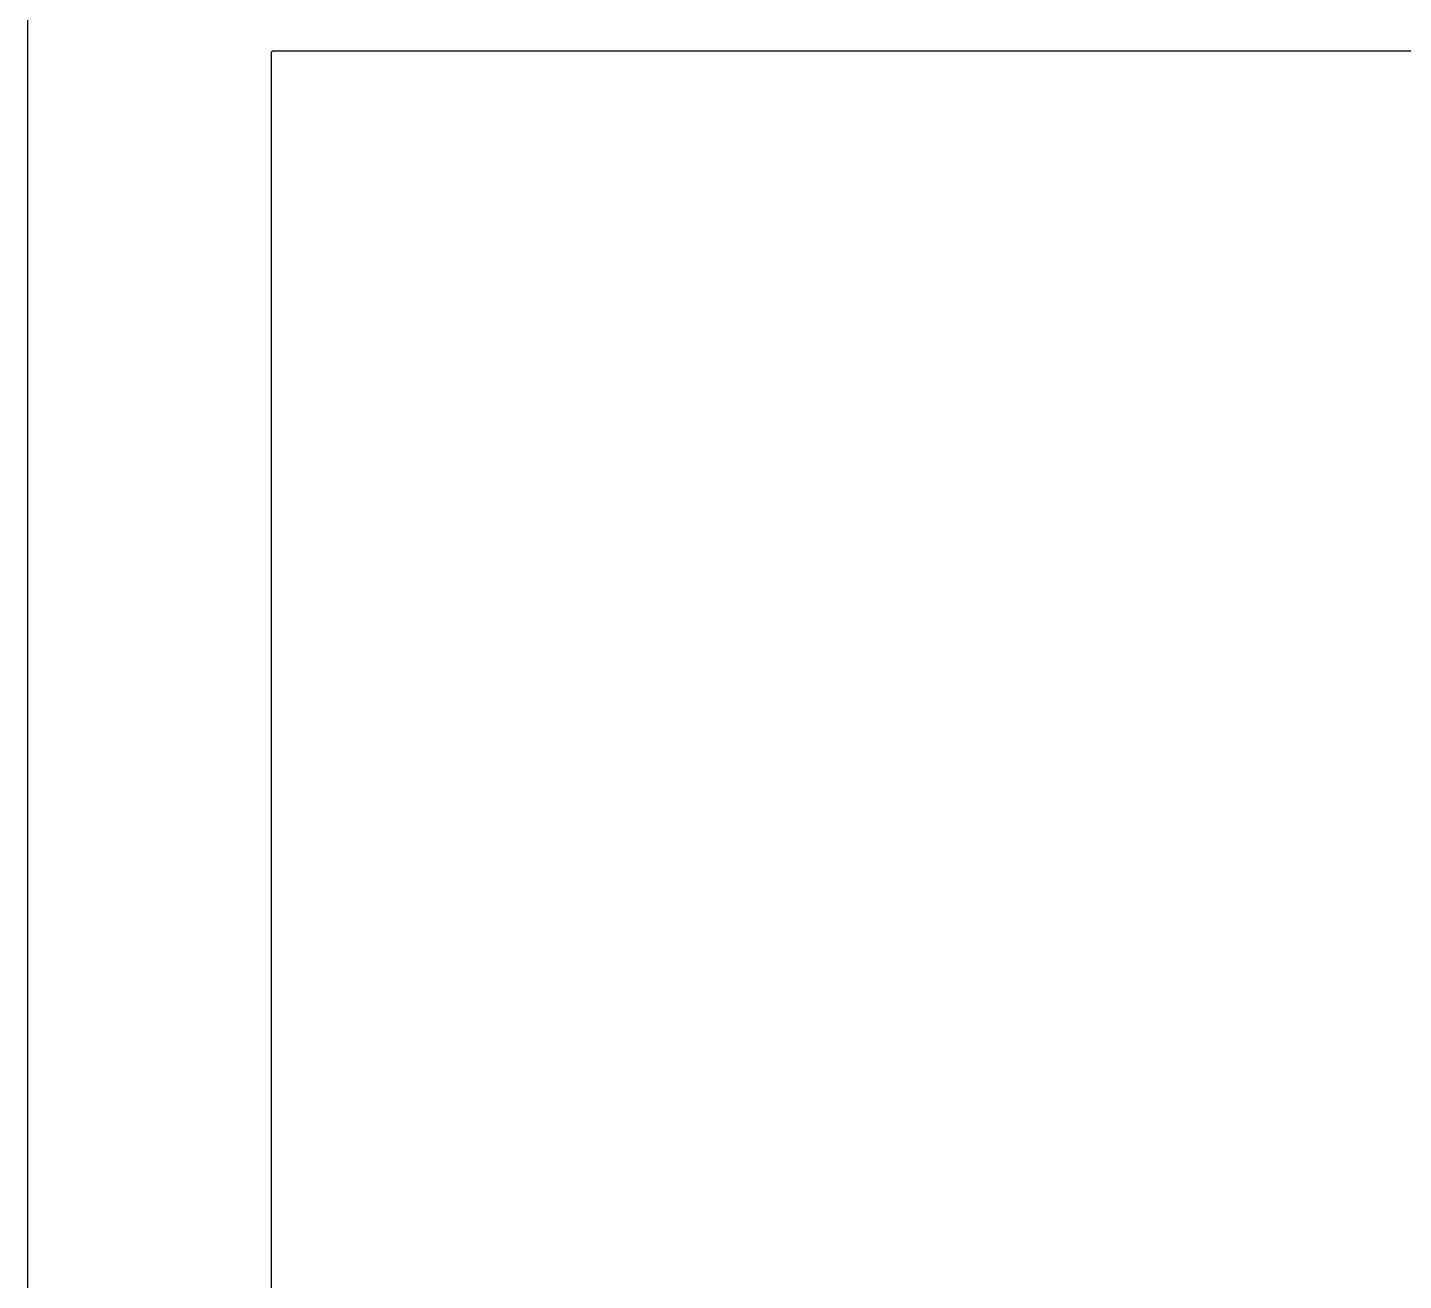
# Model space of a CAD drawing. Header units: millimetres. Extents: x 0 to 600, y 0 to 900.
# Drawn here: x 0 to 73.3, y 667.3 to 734 of the extents above; entities that cross this region are included whole.
import ezdxf

# ---------------------------------------------------------------- set-up
doc = ezdxf.new("R2010")
doc.units = ezdxf.units.MM
for name, color, linetype in [('CORTE', 1, 'Continuous'), ('GRABADO', 5, 'Continuous'), ('HOJA', 8, 'Continuous')]:
    doc.layers.add(name, color=color, linetype=linetype)

msp = doc.modelspace()

# ---------------------------------------------------------------- linework, layer by layer
at = {"layer": 'CORTE'}
msp.add_lwpolyline([(13, 659.401), (13, 669.774), (13, 669.774), (13, 669.825), (13, 680.199), (13, 680.465), (13, 680.635), (13, 680.741), (13, 680.869), (13, 681.341), (13, 681.736), (13, 682.219), (13, 682.7), (13, 683.109), (13, 683.686), (13, 684.342), (13, 684.782), (13, 684.915), (13, 685.236), (13, 685.236), (13, 692.138), (13, 692.508), (13, 692.878), (13, 693.472), (13, 693.735), (13, 693.981), (13, 694.21), (13, 694.591), (13, 695.077), (13, 695.34), (13, 695.704), (13, 696.296), (13, 696.411), (13, 696.807), (13, 697.118), (13, 697.462), (13, 697.836), (13, 698.224), (13, 698.412), (13, 698.615), (13, 698.911), (13, 699.101), (13, 699.384), (13, 699.71), (13, 700.037), (13, 700.304), (13, 700.485), (13, 700.569), (13, 715.004), (13, 715.313), (13, 715.702), (13, 715.942), (13, 716.249), (13, 716.54), (13, 716.725), (13, 716.997), (13, 717.245), (13, 717.542), (13, 717.87), (13, 732.684), (13.001, 732.691), (13.003, 732.705), (13.008, 732.716), (13.013, 732.724), (13.019, 732.731), (13.023, 732.736), (13.032, 732.744), (13.045, 732.75), (13.062, 732.757), (120.812, 732.757)], dxfattribs=at)
at = {"layer": 'GRABADO'}
msp.add_lwpolyline([(13, 667.181), (13, 667.801), (13, 668.419), (13, 668.945), (13, 669.688), (13, 670.53), (13, 671.096), (13, 671.268), (13, 671.702), (13, 671.702), (13, 680.554), (13, 681.03), (13, 681.506), (13, 682.27), (13, 682.608), (13, 682.923), (13, 683.218), (13, 683.708), (13, 684.332), (13, 684.671), (13, 685.139), (13, 685.9), (13, 686.048), (13, 686.557), (13, 686.958), (13, 687.399), (13, 687.881), (13, 688.379), (13, 688.621), (13, 688.882), (13, 689.263), (13, 689.507), (13, 689.871), (13, 690.29), (13, 690.71), (13, 691.053), (13, 691.286), (13, 691.394), (13, 709.953), (13, 710.351), (13, 710.851), (13, 711.159), (13, 711.554), (13, 711.929), (13, 712.166), (13, 712.516), (13, 712.834), (13, 713.216), (13, 713.638), (13, 732.684), (13, 732.689), (13.001, 732.698), (13.004, 732.706), (13.006, 732.711), (13.008, 732.716), (13.01, 732.719), (13.012, 732.723), (13.022, 732.736), (13.041, 732.749), (13.053, 732.753), (13.066, 732.757), (75.108, 732.757)], dxfattribs=at)
at = {"layer": 'HOJA'}
msp.add_lwpolyline([(0, 0), (600, 0), (600, 900), (0, 900)], close=True, dxfattribs=at)

doc.saveas('drawing.dxf')
